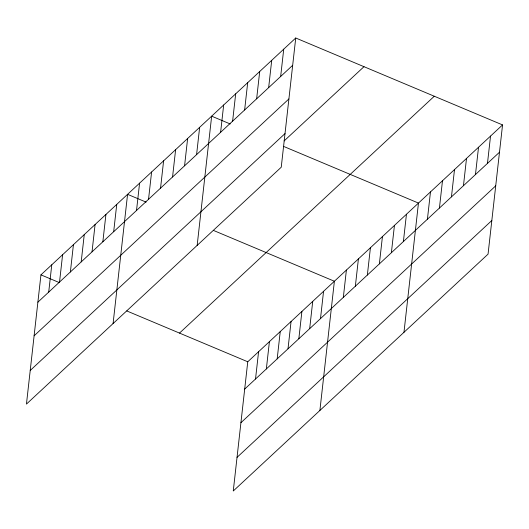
<?xml version="1.0" encoding="UTF-8"?>
<svg xmlns="http://www.w3.org/2000/svg" width="529" height="529" viewBox="0 0 529 529"><rect width="100%" height="100%" fill="white"/><g stroke="black" fill="none" stroke-linecap="round" stroke-linejoin="round"><path stroke-width="0.79" d="M295.737 38.002L40.945 274.862L26.45 404.083L281.243 167.224L295.737 38.002L502.55 124.917L488.055 254.138L233.263 490.998L247.757 361.776L502.55 124.917M48.708 292.101L51.776 264.798M59.539 282.036L62.601 254.733M70.37 271.972L73.432 244.662M81.195 261.901L84.256 234.598M92.026 251.837L95.088 224.527M102.851 241.773L105.919 214.463M113.682 231.702L116.744 204.399M113.08 323.556L127.575 194.328L146.123 202.124M136.522 210.469L139.583 183.166M148.537 199.307L151.598 171.998M160.545 188.139L163.606 160.829M172.56 176.97L175.621 149.667M184.568 165.808L187.63 138.499M196.583 154.64L199.645 127.33M197.165 245.39L211.66 116.168L230.201 123.958M220.606 132.31L223.668 105M232.615 121.141L235.683 93.838M244.629 109.972L247.691 82.669M256.638 98.811L259.706 71.501M268.653 87.642L271.714 60.339M280.661 76.474L283.729 49.171M255.52 379.015L258.588 351.706M266.351 368.944L269.413 341.641M277.183 358.88L280.244 331.577M288.007 348.816L291.069 321.506M298.839 338.745L301.9 311.442M309.663 328.681L312.732 301.371M320.495 318.617L323.556 291.307M319.893 410.464L334.388 281.243L213.399 230.399M343.334 297.384L346.396 270.074M355.349 286.215L358.411 258.906M367.357 275.047L370.419 247.744M379.372 263.885L382.434 236.575M391.381 252.717L394.442 225.407M403.396 241.548L406.457 214.245M403.971 332.298L418.465 203.076L283.564 146.388M427.419 219.218L430.48 191.915M439.427 208.049L442.489 180.746M451.442 196.887L454.504 169.578M463.45 185.719L466.512 158.416M475.465 174.55L478.527 147.247M487.474 163.388L490.535 136.079M37.883 302.171L292.676 65.312M34.107 335.803L288.9 98.943M30.226 370.452L285.019 133.592M284.106 140.939L363.985 66.687M179.51 333.091L434.302 96.232M244.696 389.079L499.488 152.22M240.92 422.711L495.713 185.851M237.032 457.367L491.831 220.507M40.945 274.862L59.493 282.658M126.775 310.933L247.757 361.776"/></g></svg>
